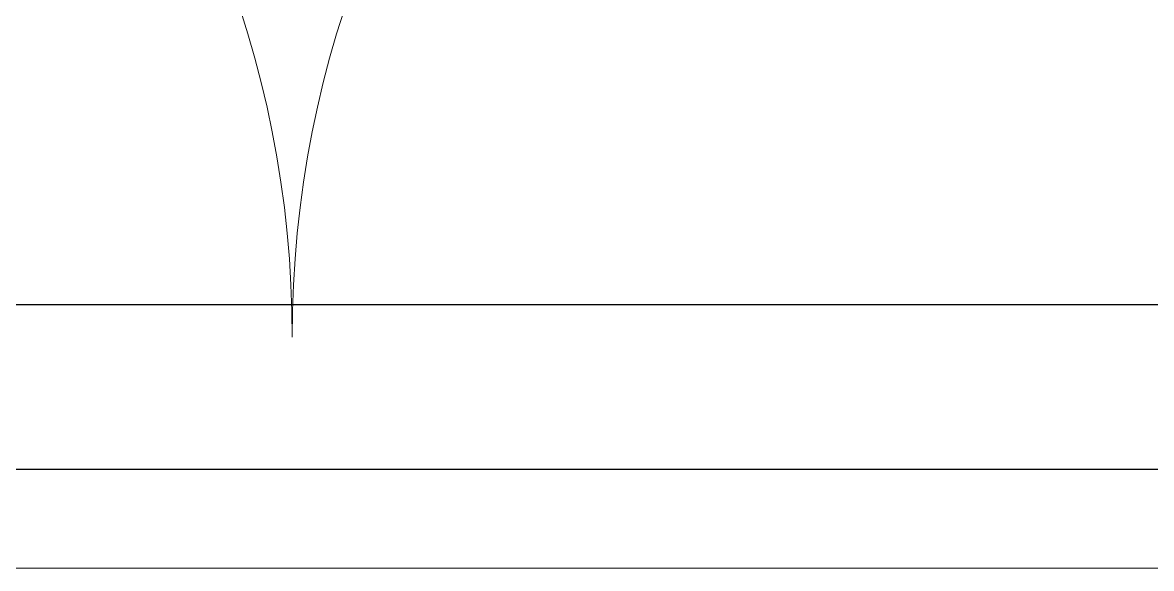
# Model space of a CAD drawing. Header units: inches. Extents: x 0 to 46333, y 12439 to 30520.
# Drawn here: x 13895 to 14966, y 21902 to 22420 of the extents above; entities that cross this region are included whole.
import ezdxf

# ---------------------------------------------------------------- set-up
doc = ezdxf.new("R2010")
doc.units = ezdxf.units.IN
doc.header["$MEASUREMENT"] = 0
doc.layers.add('DLX_FL1_CONT', color=7, linetype='Continuous', true_color=0x969696)
doc.layers.add('DOOR', color=2, linetype='Continuous', lineweight=0)
doc.layers.add('R2V', color=6, linetype='Continuous')
doc.layers.add('v.p', color=7, linetype='Continuous')

# ---------------------------------------------------------------- blocks, each defined once
blk = doc.blocks.new('first floor civil')
at = {"layer": 'DOOR', "color": 9}
blk.add_arc((595865.8, 128016.6), 1000.1, 0, 87.0854, dxfattribs=at)
at = {"layer": 'DOOR', "color": 9, "extrusion": (0, 0, -1)}
blk.add_arc((-597866, 128016.6), 1000.1, 0, 87.0854, dxfattribs=at)
at = {"layer": 'R2V', "color": 9, "linetype": 'Continuous'}
blk.add_lwpolyline([(602365.7, 127891.2), (582865.7, 127891.1), (582866.1, 135391.1), (602366.1, 135391.2)], close=True, dxfattribs=at)

msp = doc.modelspace()

# ---------------------------------------------------------------- linework, layer by layer
at = {"layer": 'DLX_FL1_CONT'}
for points in [[(11903, 22152.6, 0), (15310.9, 22152.6, 0)], [(15310.9, 21902.2, 0), (11903, 21902.8, 0)]]:
    msp.add_polyline3d(points, dxfattribs=at)

# ---------------------------------------------------------------- block references
at = {"layer": 'v.p', "color": 1, "linetype": 'Continuous'}
msp.add_blockref('first floor civil', (-582715.1, -105895.1), dxfattribs=at)

doc.saveas('drawing.dxf')
